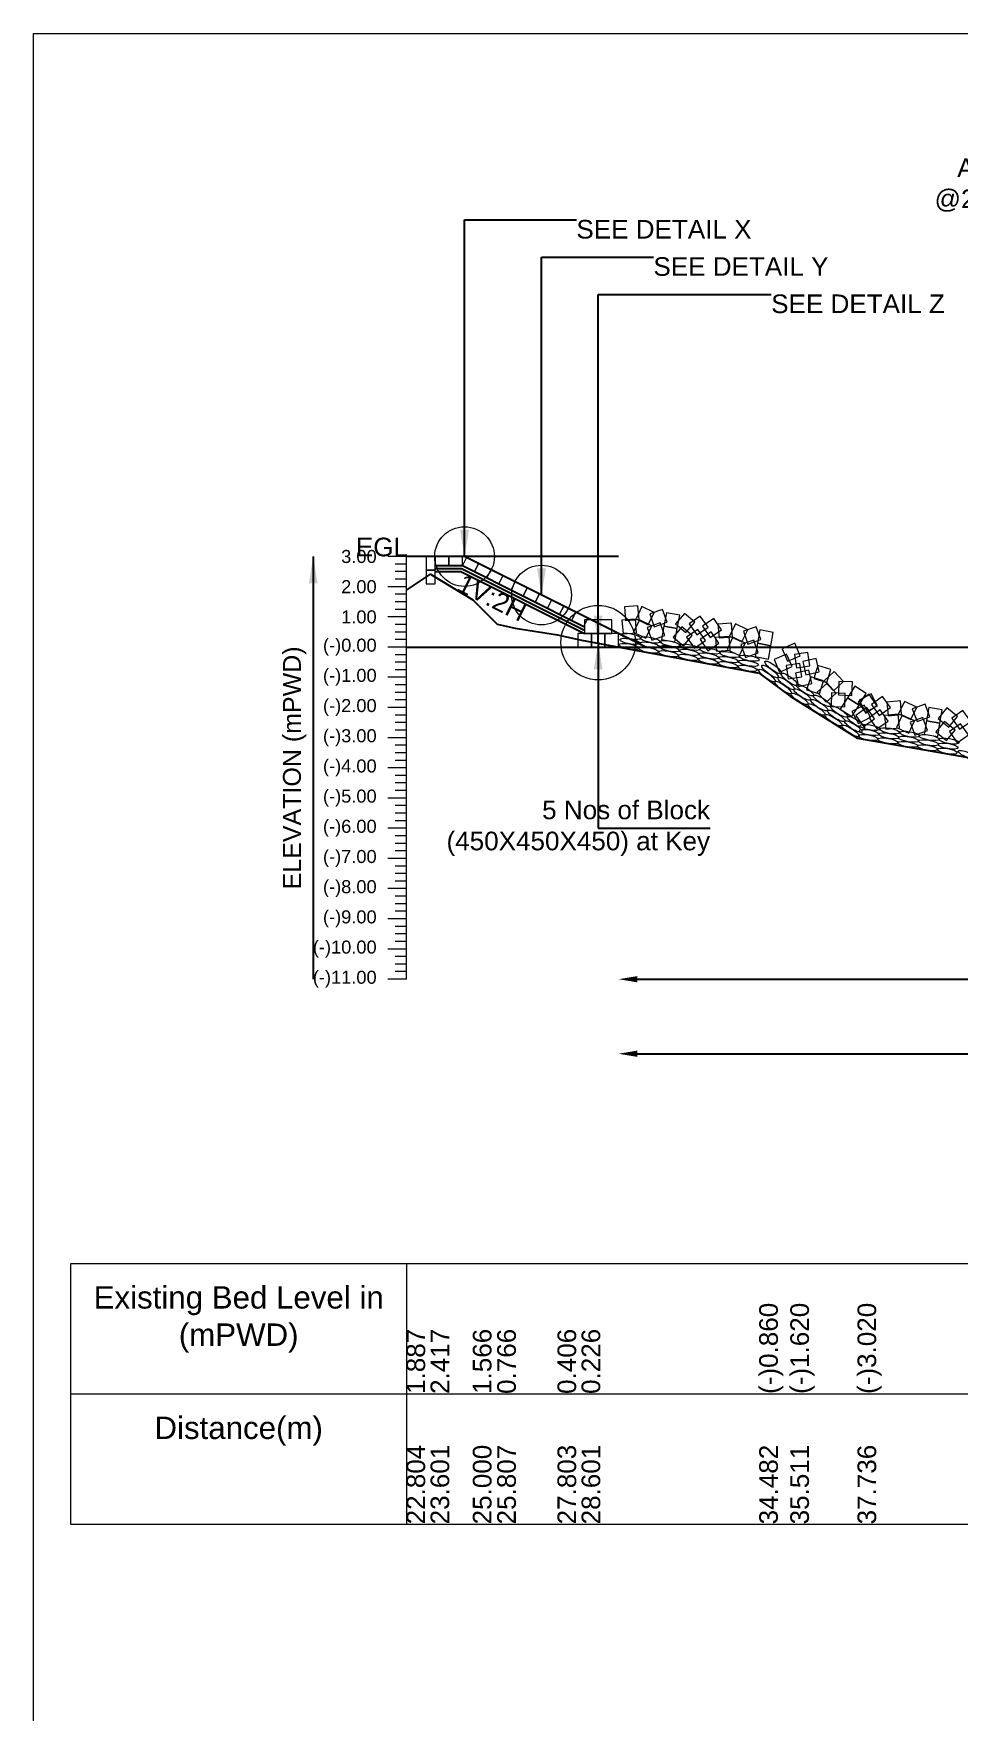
# Model space of a CAD drawing. Header units: inches. Extents: x 66615 to 414904, y -29123 to 90068.
# Drawn here: x 369561 to 372044, y 27950 to 32455 of the extents above; entities that cross this region are included whole.
import ezdxf

# ---------------------------------------------------------------- set-up
doc = ezdxf.new("R2010")
doc.units = ezdxf.units.IN
doc.header["$LTSCALE"] = 7
doc.header["$MEASUREMENT"] = 0
doc.header["$PDMODE"] = 3
for name, color, linetype, lineweight in [('Cross section Data Border', 7, 'Continuous', 9), ('Cross Section Labels', 7, 'Continuous', 9), ('Existing_Bed_Level for Xsection', 7, 'Continuous', 25), ('Long Section Labels', 7, 'Continuous', 9)]:
    doc.layers.add(name, color=color, linetype=linetype, lineweight=lineweight)
doc.styles.get("Standard").update_dxf_attribs({"font": 'arial.ttf'})
doc.dimstyles.new('Appron Lebeling Style', dxfattribs={"dimtxt": 50, "dimasz": 50, "dimexe": 0.18, "dimexo": 0.0625, "dimgap": 0.09, "dimtad": 0, "dimtih": 1, "dimtoh": 1, "dimdec": 4, "dimzin": 0, "dimdsep": 46, "dimtxsty": 'Standard', "dimcen": 0.09, "dimse1": 1, "dimse2": 1, "dimadec": 0, "dimazin": 0, "dimtfac": 1, "dimtdec": 4, "dimtofl": 0, "dimtmove": 0, "dimatfit": 3, "dimfxl": 1, "dimtolj": 1, "dimtzin": 0, "dimarcsym": 0})
doc.dimstyles.get("Standard").update_dxf_attribs({"dimtxt": 0.18, "dimasz": 0.18, "dimexe": 0.18, "dimexo": 0.0625, "dimgap": 0.09, "dimtad": 0, "dimtih": 1, "dimtoh": 1, "dimdec": 4, "dimzin": 0, "dimdsep": 46, "dimtxsty": 'Standard', "dimcen": 0.09, "dimadec": 0, "dimazin": 0, "dimtfac": 1, "dimtdec": 4, "dimtofl": 0, "dimtmove": 0, "dimatfit": 3, "dimfxl": 1, "dimtolj": 1, "dimtzin": 0, "dimarcsym": 0})

# ---------------------------------------------------------------- blocks, each defined once
blk = doc.blocks.new('*D31')
at = {"layer": 'Cross Section Labels', "color": 0, "lineweight": -2, "transparency": 16777216}
for p, q in [((371179.6, 29917.6), (372855.6, 29917.6)), ((374778.7, 29917.6), (373102.7, 29917.6))]:
    blk.add_line(p, q, dxfattribs=at)
at = {"layer": 'Cross Section Labels', "color": 0, "transparency": 16777216}
for points in [[(371179.6, 29925.9), (371179.6, 29909.3), (371129.6, 29917.6)], [(374778.7, 29925.9), (374778.7, 29909.3), (374828.7, 29917.6)]]:
    blk.add_solid(points, dxfattribs=at)
at = {"layer": 'Defpoints', "color": 0, "transparency": 16777216}
for p in [(371129.6, 30808.6), (374828.7, 29990.4), (374828.7, 29917.6)]:
    blk.add_point(p, dxfattribs=at)
at = {"layer": 'Cross Section Labels', "color": 0, "transparency": 16777216, "insert": (372979.1, 29917.6), "char_height": 50, "attachment_point": 5}
blk.add_mtext('\\A1;48.00 m', dxfattribs=at)
blk = doc.blocks.new('*D32')
at = {"layer": 'Cross Section Labels', "color": 0, "lineweight": -2, "transparency": 16777216}
for p, q in [((371179.6, 29717.6), (372623.5, 29717.6)), ((374778.7, 29717.6), (373334.8, 29717.6))]:
    blk.add_line(p, q, dxfattribs=at)
at = {"layer": 'Cross Section Labels', "color": 0, "transparency": 16777216}
for points in [[(371179.6, 29725.9), (371179.6, 29709.3), (371129.6, 29717.6)], [(374778.7, 29725.9), (374778.7, 29709.3), (374828.7, 29717.6)]]:
    blk.add_solid(points, dxfattribs=at)
at = {"layer": 'Defpoints', "color": 0, "transparency": 16777216}
for p in [(371129.6, 30808.6), (374828.7, 29990.4), (374828.7, 29717.6)]:
    blk.add_point(p, dxfattribs=at)
at = {"layer": 'Cross Section Labels', "color": 0, "transparency": 16777216, "insert": (372979.1, 29717.6), "char_height": 50, "attachment_point": 5}
blk.add_mtext('\\A1;Block @22.00 m³/m ^JGoo Bag @26.00 m³/m ', dxfattribs=at)

msp = doc.modelspace()

# ---------------------------------------------------------------- linework, layer by layer
at = {"layer": 'Cross section Data Border'}
msp.add_lwpolyline([(369660.9187, 29154.87399), (377657.9512, 29154.87399), (377657.9512, 28454.87399), (369660.9187, 28454.87399)], close=True, dxfattribs=at)
for points in [[(370560.9187, 29154.87399), (370560.9187, 28454.87399)], [(369660.9187, 28804.87399), (377657.9512, 28804.87399)]]:
    msp.add_lwpolyline(points, dxfattribs=at)
at = {"layer": 'Cross Section Labels'}
msp.add_lwpolyline([(369560.9187, 32454.87399), (379560.9187, 32454.87399), (379560.9187, 25383.87399), (369560.9187, 25383.87399)], close=True, dxfattribs=at)
for centre, radius in [((370716.5264, 31051.61399), 80), ((370923.0764, 30948.33899), 80), ((371074.9514, 30820.76399), 100)]:
    msp.add_circle(centre, radius, dxfattribs=at)
at = {"layer": 'Existing_Bed_Level for Xsection'}
for points in [[(371129.6264, 31051.61399), (370560.9187, 31051.61399)], [(371202.5264, 30808.61399), (370721.65724, 31049.04857), (370716.5264, 31051.61399), (370710.78995, 31051.61399), (370637.88995, 31051.61399)], [(370560.9187, 30961.46099), (370625.50315, 31004.39099), (370738.83451, 30935.45999), (370804.19955, 30870.65999), (370852.29587, 30859.31999), (370965.86759, 30841.49999), (371030.49115, 30826.91999), (371506.86673, 30738.95399), (371590.19002, 30677.39399), (371770.4444, 30563.99399), (372062.37882, 30513.77399), (372354.33173, 30402.80399), (372534.59687, 30268.34399), (372802.52966, 30126.59399), (373140.02316, 30109.58399), (373319.45206, 30013.19399), (373634.2095, 30002.66399), (373882.6247, 30008.33399), (374286.37549, 30004.28399), (374690.29534, 29995.37399), (375026.64007, 29983.22399), (375409.45345, 29954.87399), (375747.78795, 30042.35399), (376134.07116, 30050.45399)], [(370637.88995, 31027.31399), (370710.78995, 31027.31399), (371038.5014, 30863.45827)], [(370637.88995, 31019.21399), (370708.8778, 31019.21399), (371038.5014, 30854.40219)], [(370637.88995, 31011.11399), (370706.96565, 31011.11399), (371038.5014, 30845.34612)], [(370560.9187, 30808.61399), (376962.32346, 30808.61399)]]:
    msp.add_lwpolyline(points, dxfattribs=at)
at = {"layer": 'Long Section Labels'}
for points in [[(370560.9187, 31051.61399), (370510.9187, 31051.61399)], [(370560.9187, 29917.61399), (370560.9187, 29998.61399), (370560.9187, 30079.61399), (370560.9187, 30160.61399), (370560.9187, 30241.61399), (370560.9187, 30322.61399), (370560.9187, 30403.61399), (370560.9187, 30484.61399), (370560.9187, 30565.61399), (370560.9187, 30646.61399), (370560.9187, 30727.61399), (370560.9187, 30808.61399), (370560.9187, 30889.61399), (370560.9187, 30970.61399), (370560.9187, 31051.61399)], [(370560.9187, 31031.36399), (370530.9187, 31031.36399)], [(370560.9187, 31011.11399), (370530.9187, 31011.11399)], [(370560.9187, 30970.61399), (370510.9187, 30970.61399)], [(370560.9187, 30990.86399), (370530.9187, 30990.86399)], [(370560.9187, 30950.36399), (370530.9187, 30950.36399)], [(370560.9187, 30930.11399), (370530.9187, 30930.11399)], [(370560.9187, 30909.86399), (370530.9187, 30909.86399)], [(370560.9187, 30889.61399), (370510.9187, 30889.61399)], [(370560.9187, 30869.36399), (370530.9187, 30869.36399)], [(370560.9187, 30849.11399), (370530.9187, 30849.11399)], [(370560.9187, 30828.86399), (370530.9187, 30828.86399)], [(370560.9187, 30808.61399), (370510.9187, 30808.61399)], [(370560.9187, 30788.36399), (370530.9187, 30788.36399)], [(370560.9187, 30768.11399), (370530.9187, 30768.11399)], [(370560.9187, 30727.61399), (370510.9187, 30727.61399)], [(370560.9187, 30747.86399), (370530.9187, 30747.86399)], [(370560.9187, 30707.36399), (370530.9187, 30707.36399)], [(370560.9187, 30687.11399), (370530.9187, 30687.11399)], [(370560.9187, 30646.61399), (370510.9187, 30646.61399)], [(370560.9187, 30666.86399), (370530.9187, 30666.86399)], [(370560.9187, 30626.36399), (370530.9187, 30626.36399)], [(370560.9187, 30606.11399), (370530.9187, 30606.11399)], [(370560.9187, 30565.61399), (370510.9187, 30565.61399)], [(370560.9187, 30585.86399), (370530.9187, 30585.86399)], [(370560.9187, 30545.36399), (370530.9187, 30545.36399)], [(370560.9187, 30525.11399), (370530.9187, 30525.11399)], [(370560.9187, 30504.86399), (370530.9187, 30504.86399)], [(370560.9187, 30484.61399), (370510.9187, 30484.61399)], [(370560.9187, 30464.36399), (370530.9187, 30464.36399)], [(370560.9187, 30444.11399), (370530.9187, 30444.11399)], [(370560.9187, 30423.86399), (370530.9187, 30423.86399)], [(370560.9187, 30403.61399), (370510.9187, 30403.61399)], [(370560.9187, 30383.36399), (370530.9187, 30383.36399)], [(370560.9187, 30363.11399), (370530.9187, 30363.11399)], [(370560.9187, 30322.61399), (370510.9187, 30322.61399)], [(370560.9187, 30342.86399), (370530.9187, 30342.86399)], [(370560.9187, 30302.36399), (370530.9187, 30302.36399)], [(370560.9187, 30282.11399), (370530.9187, 30282.11399)], [(370560.9187, 30241.61399), (370510.9187, 30241.61399)], [(370560.9187, 30261.86399), (370530.9187, 30261.86399)], [(370560.9187, 30221.36399), (370530.9187, 30221.36399)], [(370560.9187, 30201.11399), (370530.9187, 30201.11399)], [(370560.9187, 30180.86399), (370530.9187, 30180.86399)], [(370560.9187, 30160.61399), (370510.9187, 30160.61399)], [(370560.9187, 30140.36399), (370530.9187, 30140.36399)], [(370560.9187, 30120.11399), (370530.9187, 30120.11399)], [(370560.9187, 30099.86399), (370530.9187, 30099.86399)], [(370560.9187, 30079.61399), (370510.9187, 30079.61399)], [(370560.9187, 30059.36399), (370530.9187, 30059.36399)], [(370560.9187, 30039.11399), (370530.9187, 30039.11399)], [(370560.9187, 30018.86399), (370530.9187, 30018.86399)], [(370560.9187, 29998.61399), (370510.9187, 29998.61399)], [(370560.9187, 29978.36399), (370530.9187, 29978.36399)], [(370560.9187, 29958.11399), (370530.9187, 29958.11399)], [(370560.9187, 29917.61399), (370510.9187, 29917.61399)], [(370560.9187, 29937.86399), (370530.9187, 29937.86399)]]:
    msp.add_lwpolyline(points, dxfattribs=at)
for points in [[(370637.88995, 31051.61399), (370613.58995, 31051.61399), (370613.58995, 31015.16399), (370637.88995, 31015.16399)], [(370674.33995, 31051.61399), (370637.88995, 31051.61399), (370637.88995, 31027.31399), (370674.33995, 31027.31399)], [(370710.78995, 31051.61399), (370674.33995, 31051.61399), (370674.33995, 31027.31399), (370710.78995, 31027.31399)], [(370754.25911, 31032.74764), (370721.65724, 31049.04857), (370710.78995, 31027.31399), (370743.39182, 31011.01306)], [(370637.88995, 31015.16399), (370613.58995, 31015.16399), (370613.58995, 30978.71399), (370637.88995, 30978.71399)], [(370786.86098, 31016.4467), (370754.25911, 31032.74764), (370743.39182, 31011.01306), (370775.99369, 30994.71212)], [(370819.46286, 31000.14577), (370786.86098, 31016.4467), (370775.99369, 30994.71212), (370808.59556, 30978.41119)], [(370852.06473, 30983.84483), (370819.46286, 31000.14577), (370808.59556, 30978.41119), (370841.19744, 30962.11025)], [(370884.6666, 30967.5439), (370852.06473, 30983.84483), (370841.19744, 30962.11025), (370873.79931, 30945.80932)], [(370917.26847, 30951.24296), (370884.6666, 30967.5439), (370873.79931, 30945.80932), (370906.40118, 30929.50838)], [(370949.87034, 30934.94203), (370917.26847, 30951.24296), (370906.40118, 30929.50838), (370939.00305, 30913.20744)], [(370982.47221, 30918.64109), (370949.87034, 30934.94203), (370939.00305, 30913.20744), (370971.60492, 30896.90651)], [(371015.07408, 30902.34015), (370982.47221, 30918.64109), (370971.60492, 30896.90651), (371004.20679, 30880.60557)], [(371047.67595, 30886.03922), (371015.07408, 30902.34015), (371004.20679, 30880.60557), (371036.80866, 30864.30464)], [(371181.70006, 30919.30694), (371145.3649, 30916.41585), (371148.25599, 30880.08068), (371184.59116, 30882.97178)], [(371225.11377, 30901.68967), (371192.20734, 30917.3667), (371176.53031, 30884.46027), (371209.43675, 30868.78324)], [(371247.76065, 30909.72008), (371213.40211, 30897.55072), (371225.57146, 30863.19218), (371259.93001, 30875.36153)], [(371074.9514, 30881.51399), (371038.5014, 30881.51399), (371038.5014, 30845.06399), (371074.9514, 30845.06399)], [(371111.4014, 30881.51399), (371074.9514, 30881.51399), (371074.9514, 30845.06399), (371111.4014, 30845.06399)], [(371175.08122, 30883.46293), (371138.74606, 30880.57183), (371141.63715, 30844.23667), (371177.97231, 30847.12776)], [(371218.49493, 30865.84566), (371185.5885, 30881.52269), (371169.91147, 30848.61625), (371202.81791, 30832.93923)], [(371241.14181, 30873.87606), (371206.78327, 30861.70671), (371218.95262, 30827.34817), (371253.31116, 30839.51752)], [(371287.12266, 30858.60586), (371251.27865, 30865.2247), (371244.6598, 30829.38069), (371280.50382, 30822.76184)], [(371293.7415, 30894.44987), (371257.89749, 30901.06872), (371251.27865, 30865.2247), (371287.12266, 30858.60586)], [(371327.42727, 30839.42897), (371299.68071, 30863.06645), (371276.04322, 30835.31989), (371303.78979, 30811.68241)], [(371334.04611, 30875.27299), (371306.29955, 30898.91047), (371282.66206, 30871.1639), (371310.40863, 30847.52642)], [(371348.88842, 30891.94328), (371318.85442, 30871.28992), (371339.50779, 30841.25592), (371369.54179, 30861.90928)], [(371405.38953, 30855.31063), (371384.71226, 30885.32817), (371354.69471, 30864.6509), (371375.37198, 30834.63335)], [(371432.60817, 30872.97505), (371396.27301, 30870.08395), (371399.1641, 30833.74879), (371435.49926, 30836.63988)], [(371476.02188, 30855.35778), (371443.11545, 30871.03481), (371427.43842, 30838.12837), (371460.34485, 30822.45135)], [(371498.66876, 30863.38818), (371464.31022, 30851.21883), (371476.47957, 30816.86029), (371510.83811, 30829.02964)], [(371056.7264, 30845.06399), (371020.2764, 30845.06399), (371020.2764, 30808.61399), (371056.7264, 30808.61399)], [(371093.1764, 30845.06399), (371056.7264, 30845.06399), (371056.7264, 30808.61399), (371093.1764, 30808.61399)], [(371129.6264, 30845.06399), (371093.1764, 30845.06399), (371093.1764, 30808.61399), (371129.6264, 30808.61399)], [(371342.26958, 30856.09927), (371312.23558, 30835.44591), (371332.88894, 30805.41191), (371362.92294, 30826.06527)], [(371398.77069, 30819.46661), (371378.09341, 30849.48415), (371348.07587, 30828.80688), (371368.75314, 30798.78934)], [(371425.98933, 30837.13103), (371389.65417, 30834.23994), (371392.54526, 30797.90478), (371428.88042, 30800.79587)], [(371469.40304, 30819.51377), (371436.4966, 30835.19079), (371420.81958, 30802.28436), (371453.72601, 30786.60733)], [(371492.04992, 30827.54417), (371457.69138, 30815.37482), (371469.86073, 30781.01627), (371504.21927, 30793.18563)], [(371538.03077, 30812.27397), (371502.18675, 30818.89281), (371495.56791, 30783.04879), (371531.41193, 30776.42995)], [(371544.64961, 30848.11798), (371508.80559, 30854.73682), (371502.18675, 30818.89281), (371538.03077, 30812.27397)], [(371616.49508, 30785.6119), (371601.91578, 30819.01918), (371568.50849, 30804.43988), (371583.0878, 30771.0326)], [(371594.83562, 30756.29517), (371580.25631, 30789.70246), (371546.84903, 30775.12315), (371561.42833, 30741.71587)], [(371637.14231, 30794.09038), (371601.09455, 30788.69023), (371606.4947, 30752.64247), (371642.54246, 30758.04262)], [(371667.2367, 30742.33492), (371659.13125, 30777.87228), (371623.59389, 30769.76684), (371631.69933, 30734.22947)], [(371615.48285, 30764.77366), (371579.43509, 30759.37351), (371584.83524, 30723.32575), (371620.883, 30728.7259)], [(371647.82711, 30711.48252), (371639.72167, 30747.01988), (371604.18431, 30738.91444), (371612.28975, 30703.37707)], [(371679.64956, 30717.82431), (371644.8227, 30728.58035), (371634.06666, 30693.75349), (371668.89352, 30682.99745)], [(371699.05914, 30748.67671), (371664.23228, 30759.43275), (371653.47624, 30724.60589), (371688.3031, 30713.84985)], [(371732.87538, 30716.24863), (371708.10318, 30742.987), (371681.36481, 30718.2148), (371706.137, 30691.47643)], [(371713.4658, 30685.39623), (371688.6936, 30712.1346), (371661.95522, 30687.3624), (371686.72742, 30660.62403)], [(371737.47677, 30684.47879), (371701.05385, 30685.88359), (371699.64905, 30649.46067), (371736.07197, 30648.05587)], [(371756.88635, 30715.33119), (371720.46343, 30716.73599), (371719.05863, 30680.31307), (371755.48155, 30678.90827)], [(371793.95589, 30684.13396), (371763.10349, 30703.54354), (371743.6939, 30672.69114), (371774.5463, 30653.28156)], [(371801.54489, 30682.19142), (371771.76598, 30661.17193), (371792.78547, 30631.39302), (371822.56438, 30652.41251)], [(371824.30663, 30651.4071), (371807.27316, 30683.6323), (371775.04796, 30666.59883), (371792.08143, 30634.37363)], [(371774.5463, 30653.28156), (371743.6939, 30672.69114), (371724.28432, 30641.83874), (371755.13672, 30622.42916)], [(371804.89705, 30620.5547), (371787.86358, 30652.7799), (371755.63838, 30635.74643), (371772.67185, 30603.52123)], [(371795.36535, 30646.26906), (371765.58644, 30625.24957), (371786.60593, 30595.47066), (371816.38484, 30616.49015)], [(371852.31068, 30610.33084), (371831.26748, 30640.093), (371801.50532, 30619.0498), (371822.54852, 30589.28764)], [(371858.49022, 30646.2532), (371837.44702, 30676.01536), (371807.68486, 30654.97216), (371828.72806, 30625.21)], [(371885.49057, 30664.24951), (371849.19352, 30660.91381), (371852.52922, 30624.61677), (371888.82627, 30627.95246)], [(371929.1167, 30647.16504), (371896.02081, 30662.43804), (371880.74781, 30629.34216), (371913.84369, 30614.06915)], [(371951.66358, 30655.47208), (371917.45659, 30642.88302), (371930.04565, 30608.67603), (371964.25263, 30621.26509)], [(371997.82792, 30640.76592), (371961.90556, 30646.94546), (371955.72602, 30611.02311), (371991.64838, 30604.84356)], [(372038.36427, 30622.08388), (372010.33042, 30645.37992), (371987.03438, 30617.34606), (372015.06824, 30594.05003)], [(372053.00139, 30638.93463), (372023.22248, 30617.91514), (372044.24197, 30588.13623), (372074.02088, 30609.15572)], [(371879.31103, 30628.32715), (371843.01398, 30624.99146), (371846.34968, 30588.69441), (371882.64672, 30592.0301)], [(371922.93716, 30611.24268), (371889.84127, 30626.51569), (371874.56826, 30593.4198), (371907.66415, 30578.14679)], [(371945.48403, 30619.54972), (371911.27705, 30606.96066), (371923.8661, 30572.75367), (371958.07309, 30585.34273)], [(371991.64838, 30604.84356), (371955.72602, 30611.02311), (371949.54648, 30575.10075), (371985.46884, 30568.92121)], [(372032.18473, 30586.16153), (372004.15087, 30609.45756), (371980.85484, 30581.4237), (372008.88869, 30558.12767)], [(372046.82185, 30603.01228), (372017.04294, 30581.99278), (372038.06243, 30552.21387), (372067.84134, 30573.23337)]]:
    msp.add_lwpolyline(points, close=True, dxfattribs=at)
for centre, major_axis in [((371157.38527, 30810.48953), (26.50864, -4.895)), ((371159.88572, 30824.0306), (26.50864, -4.895)), ((371162.38617, 30837.57167), (26.50864, -4.895)), ((371212.903, 30814.2406), (26.50864, -4.895)), ((371215.40345, 30827.78167), (26.50864, -4.895)), ((371265.92028, 30804.4506), (26.50864, -4.895)), ((371268.42074, 30817.99167), (26.50864, -4.895)), ((371321.43802, 30808.20167), (26.50864, -4.895)), ((371210.40255, 30800.69953), (26.50864, -4.895)), ((371263.41983, 30790.90952), (26.50864, -4.895)), ((371316.43711, 30781.11952), (26.50864, -4.895)), ((371318.93756, 30794.66059), (26.50864, -4.895)), ((371369.45439, 30771.32952), (26.50864, -4.895)), ((371371.95485, 30784.87059), (26.50864, -4.895)), ((371374.4553, 30798.41166), (26.50864, -4.895)), ((371422.47168, 30761.53952), (26.50864, -4.895)), ((371424.97213, 30775.08059), (26.50864, -4.895)), ((371427.47258, 30788.62166), (26.50864, -4.895)), ((371477.98941, 30765.29059), (26.50864, -4.895)), ((371480.48986, 30778.83166), (26.50864, -4.895)), ((371543.99923, 30754.32138), (21.68135, -16.01838)), ((371475.48896, 30751.74951), (26.50864, -4.895)), ((371527.6343, 30732.17097), (21.68135, -16.01838)), ((371535.81676, 30743.24617), (21.68135, -16.01838)), ((371579.17946, 30711.20942), (21.68135, -16.01838)), ((371587.36192, 30722.28463), (21.68135, -16.01838)), ((371570.99699, 30700.13422), (21.68135, -16.01838)), ((371614.98646, 30669.92844), (22.81706, -14.35446)), ((371622.31897, 30681.58379), (22.81706, -14.35446)), ((371629.65148, 30693.23914), (22.81706, -14.35446)), ((371675.28561, 30664.53021), (22.81706, -14.35446)), ((371660.62059, 30641.21951), (22.81706, -14.35446)), ((371667.9531, 30652.87486), (22.81706, -14.35446)), ((371713.58723, 30624.16593), (22.81706, -14.35446)), ((371720.91973, 30635.82128), (22.81706, -14.35446)), ((371706.25472, 30612.51058), (22.81706, -14.35446)), ((371751.88884, 30583.80165), (22.81706, -14.35446)), ((371759.22135, 30595.457), (22.81706, -14.35446)), ((371766.55386, 30607.11235), (22.81706, -14.35446)), ((371801.20579, 30579.66066), (26.56658, -4.57011)), ((371803.54029, 30593.23132), (26.56658, -4.57011)), ((371856.67344, 30584.0911), (26.56658, -4.57011)), ((371798.8713, 30566.08999), (26.56658, -4.57011)), ((371852.00446, 30556.94976), (26.56658, -4.57011)), ((371854.33895, 30570.52043), (26.56658, -4.57011)), ((371905.13761, 30547.80953), (26.56658, -4.57011)), ((371907.47211, 30561.3802), (26.56658, -4.57011)), ((371909.8066, 30574.95087), (26.56658, -4.57011)), ((371958.27077, 30538.6693), (26.56658, -4.57011)), ((371960.60527, 30552.23997), (26.56658, -4.57011)), ((371962.93976, 30565.81064), (26.56658, -4.57011)), ((372013.73842, 30543.09974), (26.56658, -4.57011)), ((372016.07292, 30556.67041), (26.56658, -4.57011)), ((372011.40393, 30529.52908), (26.56658, -4.57011)), ((372065.765, 30519.8525), (25.19797, -9.57764))]:
    msp.add_ellipse(centre, major_axis=major_axis, ratio=0.255, dxfattribs=at)

# ---------------------------------------------------------------- texts
at = {"layer": 'Cross section Data Border', "char_height": 60, "width": 800, "attachment_point": 5}
for s, insert in [('Existing Bed Level in (mPWD)', (370110.9187, 29004.87399)), ('Distance(m)', (370110.9187, 28704.87399))]:
    msp.add_mtext(s, dxfattribs=dict(at, insert=insert))
at = {"layer": 'Cross Section Labels', "char_height": 50}
for s, insert, attachment_point in [(' Assorted 2 Layers C.C Blocks(excluding Blocks at key) to be Placed / dumped^J@22.00 m³/m (excluding void) at or below Working LWL as shown in the drawing.^J450 x 450 x 450-------- - 60 % by volume^J350 x 350 x 350-------- - 40 % by volume', (373237.2597, 31804.87399), 8), ('SEE DETAIL X', (371016.5264, 31954.87399), 1), ('SEE DETAIL Y', (371223.0764, 31854.87399), 1), ('SEE DETAIL Z', (371538.9764, 31754.87399), 1), ('EGL', (370564.98995, 31051.61399), 9), ('5 Nos of Block ^J(450X450X450) at Key', (371374.9514, 30322.61399), 6)]:
    msp.add_mtext(s, dxfattribs=dict(at, insert=insert, attachment_point=attachment_point))
at = {"layer": 'Cross Section Labels', "insert": (370801.68925, 30963.75219), "char_height": 50, "attachment_point": 2, "rotation": 333.43494882}
msp.add_mtext('1V:2H', dxfattribs=at)
at = {"layer": 'Long Section Labels', "char_height": 35, "attachment_point": 6}
for s, insert in [('3.00', (370480.9187, 31051.61399)), ('2.00', (370480.9187, 30970.61399)), ('1.00', (370480.9187, 30889.61399)), ('(-)0.00', (370480.9187, 30808.61399)), ('(-)1.00', (370480.9187, 30727.61399)), ('(-)2.00', (370480.9187, 30646.61399)), ('(-)3.00', (370480.9187, 30565.61399)), ('(-)4.00', (370480.9187, 30484.61399)), ('(-)5.00', (370480.9187, 30403.61399)), ('(-)6.00', (370480.9187, 30322.61399)), ('(-)7.00', (370480.9187, 30241.61399)), ('(-)8.00', (370480.9187, 30160.61399)), ('(-)9.00', (370480.9187, 30079.61399)), ('(-)10.00', (370480.9187, 29998.61399)), ('(-)11.00', (370480.9187, 29917.61399))]:
    msp.add_mtext(s, dxfattribs=dict(at, insert=insert))
at = {"layer": 'Long Section Labels', "rotation": 90}
for s, insert, char_height, attachment_point in [('ELEVATION (mPWD)', (370260.9187, 30484.61399), 48, 5), ('(-)0.860', (371506.86673, 28804.87399), 50, 1), ('(-)1.620', (371590.19002, 28804.87399), 50, 1), ('(-)3.020', (371770.4444, 28804.87399), 50, 1), ('1.887', (370560.9187, 28804.87399), 50, 1), ('2.417', (370625.50315, 28804.87399), 50, 1), ('1.566', (370738.83451, 28804.87399), 50, 1), ('0.766', (370804.19955, 28804.87399), 50, 1), ('0.406', (370965.86759, 28804.87399), 50, 1), ('0.226', (371030.49115, 28804.87399), 50, 1), ('22.804', (370560.9187, 28454.87399), 50, 1), ('23.601', (370625.50315, 28454.87399), 50, 1), ('25.000', (370738.83451, 28454.87399), 50, 1), ('25.807', (370804.19955, 28454.87399), 50, 1), ('27.803', (370965.86759, 28454.87399), 50, 1), ('28.601', (371030.49115, 28454.87399), 50, 1), ('34.482', (371506.86673, 28454.87399), 50, 1), ('35.511', (371590.19002, 28454.87399), 50, 1), ('37.736', (371770.4444, 28454.87399), 50, 1)]:
    msp.add_mtext(s, dxfattribs=dict(at, insert=insert, char_height=char_height, attachment_point=attachment_point))

# ---------------------------------------------------------------- dimensions: what is measured, and where the dimension line sits
at = {"layer": 'Cross Section Labels'}
for base, text, picture, middle in [((374828.66495, 29917.61399), '48.00 m', '*D31', (372979.14568, 29917.61399)), ((374828.66495, 29717.61399), 'Block @22.00 m³/m ^JGoo Bag @26.00 m³/m ', '*D32', (372979.14568, 29717.61399))]:
    dim = msp.add_linear_dim(base=base, p1=(371129.6264, 30808.61399), p2=(374828.66495, 29990.37558), text=text, dimstyle='Appron Lebeling Style', dxfattribs=at)
    dim.commit()
    dim.dimension.update_dxf_attribs({"geometry": picture, "text_midpoint": middle})

# ---------------------------------------------------------------- leaders
at = {"layer": 'Cross Section Labels', "annotation_type": 0, "has_hookline": 1}
for points, hookline_direction, text_width in [([(370716.5264, 31051.61399), (370716.5264, 31954.87399), (371016.4364, 31954.87399)], 0, 466.13233), ([(370923.0764, 30948.33899), (370923.0764, 31854.87399), (371222.9864, 31854.87399)], 0, 466.03001), ([(371074.9514, 30820.76399), (371074.9514, 31754.87399), (371538.8864, 31754.87399)], 0, 460.91405), ([(371074.9514, 30820.76399), (371074.9514, 30322.61399), (371375.0414, 30322.61399)], 1, 701.90996)]:
    msp.add_leader(points, dimstyle='Standard', override={"dimasz": 72}, dxfattribs=dict(at, hookline_direction=hookline_direction, text_width=text_width))
at = {"layer": 'Long Section Labels'}
msp.add_leader([(370310.9187, 31051.61399), (370310.9187, 29917.61399)], dimstyle='Standard', override={"dimasz": 72}, dxfattribs=at)

doc.saveas('drawing.dxf')
